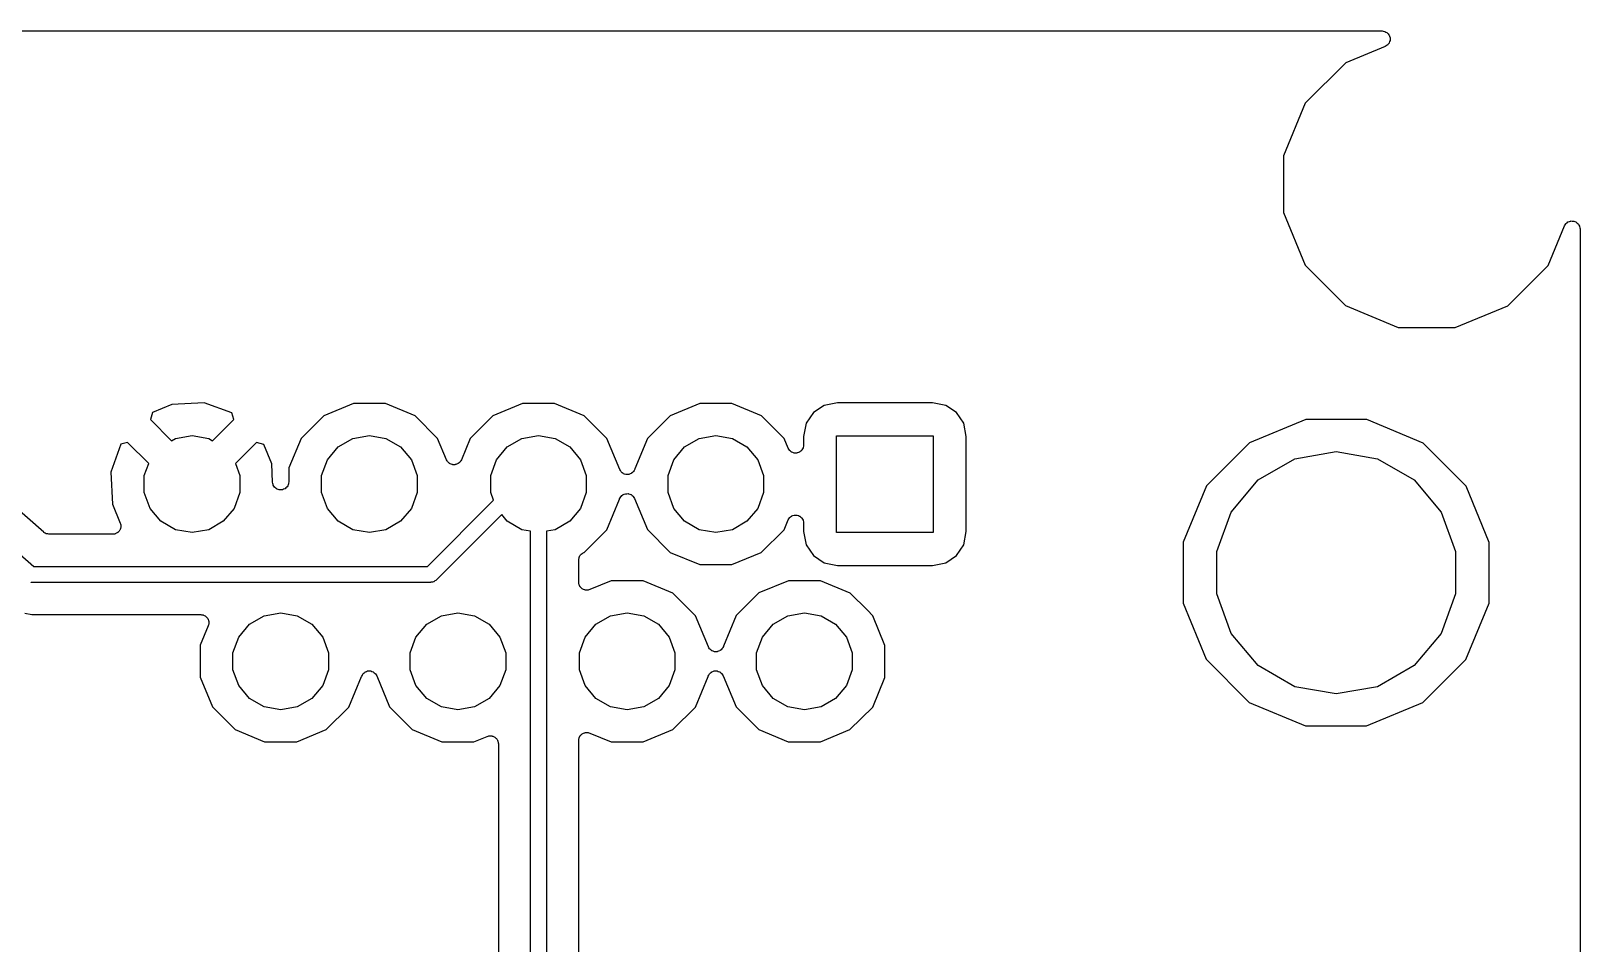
# Model space of a CAD drawing. Extents: x 150.6 to 199.4, y -149.4 to -50.6.
# Drawn here: x 175 to 199.42, y -64.96 to -50.58 of the extents above; entities that cross this region are included whole.
import ezdxf

# ---------------------------------------------------------------- set-up
doc = ezdxf.new("R2010")
doc.units = 0
doc.header["$MEASUREMENT"] = 0
doc.layers.add('BLACK', color=7, linetype='CONTINUOUS')

msp = doc.modelspace()

# ---------------------------------------------------------------- linework, layer by layer
at = {"layer": 'Black'}
for p, q in [((153.704, -50.583), (196.297, -50.583)), ((196.297, -50.583), (196.316, -50.5864)), ((196.316, -50.5864), (196.335, -50.5889)), ((196.335, -50.5889), (196.337, -50.5902)), ((196.337, -50.5902), (196.34, -50.5907)), ((196.34, -50.5907), (196.357, -50.6004)), ((196.357, -50.6004), (196.374, -50.6093)), ((196.374, -50.6093), (196.376, -50.6113)), ((196.376, -50.6113), (196.378, -50.6127)), ((196.378, -50.6127), (196.391, -50.6276)), ((196.394, -50.7883), (196.382, -50.8037)), ((196.391, -50.6276), (196.404, -50.6419)), ((196.407, -50.7735), (196.394, -50.7883)), ((196.404, -50.6419), (196.405, -50.6444)), ((196.405, -50.6444), (196.407, -50.6465)), ((196.407, -50.6465), (196.413, -50.6647)), ((196.408, -50.7709), (196.407, -50.7735)), ((196.409, -50.7687), (196.408, -50.7709)), ((196.415, -50.7503), (196.409, -50.7687)), ((196.413, -50.6647), (196.421, -50.6826)), ((196.422, -50.7321), (196.415, -50.7503)), ((196.421, -50.6826), (196.421, -50.6854)), ((196.421, -50.6854), (196.422, -50.6879)), ((196.422, -50.6879), (196.422, -50.7073)), ((196.422, -50.7073), (196.423, -50.7267)), ((196.423, -50.7267), (196.422, -50.7293)), ((196.422, -50.7293), (196.422, -50.7321)), ((196.345, -50.8274), (195.723, -51.0846)), ((196.362, -50.817), (196.345, -50.8274)), ((196.378, -50.8073), (196.362, -50.817)), ((196.38, -50.8052), (196.378, -50.8073)), ((196.382, -50.8037), (196.38, -50.8052)), ((195.723, -51.0846), (195.087, -51.7193)), ((195.087, -51.7193), (194.742, -52.5489)), ((194.742, -52.5489), (194.742, -53.4472)), ((194.742, -53.4472), (195.085, -54.2774)), ((198.913, -54.2807), (199.173, -53.6556)), ((199.173, -53.6556), (199.183, -53.6393)), ((199.183, -53.6393), (199.193, -53.6226)), ((199.193, -53.6226), (199.195, -53.6208)), ((199.195, -53.6208), (199.196, -53.6184)), ((199.196, -53.6184), (199.212, -53.6067)), ((199.212, -53.6067), (199.226, -53.5943)), ((199.226, -53.5943), (199.229, -53.5933)), ((199.229, -53.5933), (199.231, -53.5916)), ((199.231, -53.5916), (199.25, -53.5858)), ((199.25, -53.5858), (199.268, -53.5792)), ((199.268, -53.5792), (199.271, -53.5792)), ((199.271, -53.5792), (199.274, -53.5783)), ((199.274, -53.5783), (199.293, -53.5792)), ((199.293, -53.5792), (199.312, -53.5792)), ((199.312, -53.5792), (199.315, -53.5802)), ((199.315, -53.5802), (199.318, -53.5803)), ((199.318, -53.5803), (199.335, -53.5877)), ((199.335, -53.5877), (199.353, -53.5943)), ((199.353, -53.5943), (199.356, -53.5961)), ((199.356, -53.5961), (199.358, -53.5972)), ((199.358, -53.5972), (199.373, -53.6103)), ((199.373, -53.6103), (199.387, -53.6226)), ((199.387, -53.6226), (199.389, -53.6251)), ((199.389, -53.6251), (199.391, -53.627)), ((199.391, -53.627), (199.4, -53.6441)), ((199.4, -53.6441), (199.409, -53.6608)), ((199.409, -53.6608), (199.41, -53.6636)), ((199.41, -53.6636), (199.411, -53.6662)), ((199.411, -53.6662), (199.414, -53.6853)), ((199.414, -53.6853), (199.417, -53.7043)), ((199.417, -53.7043), (199.417, -146.297)), ((195.085, -54.2774), (195.719, -54.9131)), ((198.277, -54.9154), (198.913, -54.2807)), ((195.719, -54.9131), (196.549, -55.2576)), ((197.447, -55.2584), (198.277, -54.9154)), ((196.549, -55.2576), (197.447, -55.2584)), ((171.882, -56.2559), (175.047, -59.025)), ((176.913, -56.5975), (176.881, -56.7089)), ((177.22, -56.4704), (176.913, -56.5975)), ((177.728, -56.445), (177.22, -56.4704)), ((178.166, -56.6013), (177.728, -56.445)), ((178.197, -56.7089), (178.166, -56.6013)), ((180.081, -56.4558), (179.615, -56.6487)), ((180.587, -56.4562), (180.081, -56.4558)), ((181.053, -56.65), (180.587, -56.4562)), ((182.748, -56.4558), (182.282, -56.6487)), ((183.254, -56.4562), (182.748, -56.4558)), ((183.72, -56.65), (183.254, -56.4562)), ((185.542, -56.4558), (185.076, -56.6487)), ((186.048, -56.4562), (185.542, -56.4558)), ((186.514, -56.65), (186.048, -56.4562)), ((187.333, -56.5978), (187.22, -56.7658)), ((187.501, -56.4855), (187.333, -56.5978)), ((187.712, -56.4436), (187.501, -56.4855)), ((189.21, -56.4436), (187.712, -56.4436)), ((189.421, -56.4855), (189.21, -56.4436)), ((189.589, -56.5978), (189.421, -56.4855)), ((189.702, -56.7658), (189.589, -56.5978)), ((175.202, -58.4856), (173.323, -56.8414)), ((176.881, -56.7089), (177.215, -57.0431)), ((177.863, -57.0431), (178.197, -56.7089)), ((179.615, -56.6487), (179.257, -57.0057)), ((181.41, -57.0075), (181.053, -56.65)), ((182.282, -56.6487), (181.924, -57.0057)), ((184.077, -57.0075), (183.72, -56.65)), ((185.076, -56.6487), (184.718, -57.0057)), ((186.871, -57.0075), (186.514, -56.65)), ((187.22, -56.7658), (187.179, -56.9765)), ((189.743, -56.9765), (189.702, -56.7658)), ((195.095, -56.7096), (194.208, -57.0762)), ((196.055, -56.7104), (195.095, -56.7096)), ((196.942, -57.0785), (196.055, -56.7104)), ((176.414, -57.099), (176.258, -57.5372)), ((176.522, -57.0681), (176.414, -57.099)), ((176.855, -57.4016), (176.522, -57.0681)), ((177.215, -57.0431), (177.277, -57.0072)), ((177.277, -57.0072), (177.539, -56.9611)), ((177.539, -56.9611), (177.801, -57.0072)), ((177.801, -57.0072), (177.863, -57.0431)), ((178.556, -57.0681), (178.223, -57.4016)), ((178.668, -57.1), (178.556, -57.0681)), ((178.795, -57.4069), (178.668, -57.1)), ((179.257, -57.0057), (179.063, -57.4723)), ((179.841, -57.14), (180.071, -57.0072)), ((180.071, -57.0072), (180.333, -56.9611)), ((180.333, -56.9611), (180.595, -57.0072)), ((180.595, -57.0072), (180.825, -57.14)), ((181.549, -57.3433), (181.41, -57.0075)), ((181.924, -57.0057), (181.784, -57.3435)), ((182.508, -57.14), (182.738, -57.0072)), ((182.738, -57.0072), (183, -56.9611)), ((183, -56.9611), (183.262, -57.0072)), ((183.262, -57.0072), (183.492, -57.14)), ((184.28, -57.4978), (184.077, -57.0075)), ((184.718, -57.0057), (184.519, -57.4859)), ((185.302, -57.14), (185.532, -57.0072)), ((185.532, -57.0072), (185.794, -56.9611)), ((185.794, -56.9611), (186.056, -57.0072)), ((186.056, -57.0072), (186.286, -57.14)), ((186.934, -57.1598), (186.871, -57.0075)), ((187.175, -57.1304), (187.173, -57.1496)), ((187.179, -57.1113), (187.175, -57.1304)), ((187.179, -56.9765), (187.179, -57.1113)), ((187.699, -58.488), (187.699, -56.964)), ((187.699, -56.964), (189.223, -56.964)), ((189.223, -56.964), (189.223, -58.488)), ((189.743, -58.4755), (189.743, -56.9765)), ((194.208, -57.0762), (193.529, -57.7544)), ((197.62, -57.7579), (196.942, -57.0785)), ((179.58, -57.5932), (179.671, -57.3435)), ((179.671, -57.3435), (179.841, -57.14)), ((180.825, -57.14), (180.995, -57.3435)), ((180.995, -57.3435), (181.086, -57.5932)), ((181.558, -57.3573), (181.549, -57.3433)), ((181.566, -57.372), (181.558, -57.3573)), ((181.57, -57.3758), (181.566, -57.372)), ((181.573, -57.3805), (181.57, -57.3758)), ((181.586, -57.3906), (181.573, -57.3805)), ((181.76, -57.3807), (181.747, -57.3908)), ((181.763, -57.376), (181.76, -57.3807)), ((181.767, -57.3722), (181.763, -57.376)), ((181.775, -57.3575), (181.767, -57.3722)), ((181.784, -57.3435), (181.775, -57.3575)), ((182.247, -57.5932), (182.338, -57.3435)), ((182.338, -57.3435), (182.508, -57.14)), ((183.492, -57.14), (183.662, -57.3435)), ((183.662, -57.3435), (183.753, -57.5932)), ((185.041, -57.5932), (185.132, -57.3435)), ((185.132, -57.3435), (185.302, -57.14)), ((186.286, -57.14), (186.456, -57.3435)), ((186.456, -57.3435), (186.547, -57.5932)), ((186.945, -57.1761), (186.934, -57.1598)), ((186.954, -57.1929), (186.945, -57.1761)), ((186.956, -57.1947), (186.954, -57.1929)), ((186.958, -57.197), (186.956, -57.1947)), ((186.973, -57.2088), (186.958, -57.197)), ((186.988, -57.2213), (186.973, -57.2088)), ((186.991, -57.2222), (186.988, -57.2213)), ((186.993, -57.2239), (186.991, -57.2222)), ((187.011, -57.2297), (186.993, -57.2239)), ((187.03, -57.2364), (187.011, -57.2297)), ((187.032, -57.2364), (187.03, -57.2364)), ((187.035, -57.2372), (187.032, -57.2364)), ((187.054, -57.2364), (187.035, -57.2372)), ((187.074, -57.2364), (187.054, -57.2364)), ((187.076, -57.2354), (187.074, -57.2364)), ((187.079, -57.2353), (187.076, -57.2354)), ((187.097, -57.2279), (187.079, -57.2353)), ((187.115, -57.2213), (187.097, -57.2279)), ((187.117, -57.2195), (187.115, -57.2213)), ((187.12, -57.2185), (187.117, -57.2195)), ((187.134, -57.2054), (187.12, -57.2185)), ((187.149, -57.1929), (187.134, -57.2054)), ((187.15, -57.1905), (187.149, -57.1929)), ((187.152, -57.1887), (187.15, -57.1905)), ((187.161, -57.1715), (187.152, -57.1887)), ((187.171, -57.1547), (187.161, -57.1715)), ((187.173, -57.1496), (187.171, -57.152)), ((187.171, -57.152), (187.171, -57.1547)), ((194.344, -57.6581), (194.919, -57.326)), ((194.919, -57.326), (195.573, -57.2107)), ((195.573, -57.2107), (196.227, -57.326)), ((196.227, -57.326), (196.802, -57.6581)), ((176.258, -57.5372), (176.283, -58.0451)), ((176.786, -57.5932), (176.855, -57.4016)), ((176.786, -57.8588), (176.786, -57.5932)), ((178.223, -57.4016), (178.292, -57.5932)), ((178.292, -57.5932), (178.292, -57.8588)), ((178.809, -57.698), (178.795, -57.4069)), ((179.063, -57.4723), (179.063, -57.6918)), ((179.58, -57.8588), (179.58, -57.5932)), ((181.086, -57.5932), (181.086, -57.8588)), ((181.598, -57.4019), (181.586, -57.3906)), ((181.603, -57.404), (181.598, -57.4019)), ((181.608, -57.4074), (181.603, -57.404)), ((181.623, -57.4124), (181.608, -57.4074)), ((181.639, -57.4188), (181.623, -57.4124)), ((181.644, -57.419), (181.639, -57.4188)), ((181.65, -57.4207), (181.644, -57.419)), ((181.666, -57.42), (181.65, -57.4207)), ((181.683, -57.4207), (181.666, -57.42)), ((181.688, -57.4191), (181.683, -57.4207)), ((181.694, -57.4188), (181.688, -57.4191)), ((181.709, -57.4125), (181.694, -57.4188)), ((181.725, -57.4075), (181.709, -57.4125)), ((181.729, -57.4041), (181.725, -57.4075)), ((181.735, -57.402), (181.729, -57.4041)), ((181.747, -57.3908), (181.735, -57.402)), ((182.247, -57.8588), (182.247, -57.5932)), ((183.753, -57.5932), (183.753, -57.8588)), ((184.29, -57.5141), (184.28, -57.4978)), ((184.3, -57.5309), (184.29, -57.5141)), ((184.302, -57.5327), (184.3, -57.5309)), ((184.304, -57.5351), (184.302, -57.5327)), ((184.319, -57.5468), (184.304, -57.5351)), ((184.334, -57.5593), (184.319, -57.5468)), ((184.336, -57.5602), (184.334, -57.5593)), ((184.338, -57.5619), (184.336, -57.5602)), ((184.357, -57.5678), (184.338, -57.5619)), ((184.375, -57.5744), (184.357, -57.5678)), ((184.378, -57.5744), (184.375, -57.5744)), ((184.381, -57.5752), (184.378, -57.5744)), ((184.4, -57.5744), (184.381, -57.5752)), ((184.419, -57.5744), (184.4, -57.5744)), ((184.422, -57.5735), (184.419, -57.5744)), ((184.425, -57.5733), (184.422, -57.5735)), ((184.442, -57.566), (184.425, -57.5733)), ((184.461, -57.5594), (184.442, -57.566)), ((184.463, -57.5576), (184.461, -57.5594)), ((184.465, -57.5565), (184.463, -57.5576)), ((184.48, -57.5435), (184.465, -57.5565)), ((184.494, -57.5311), (184.48, -57.5435)), ((184.496, -57.5286), (184.494, -57.5311)), ((184.498, -57.5267), (184.496, -57.5286)), ((184.507, -57.5096), (184.498, -57.5267)), ((184.517, -57.4929), (184.507, -57.5096)), ((184.518, -57.4876), (184.517, -57.4901)), ((184.517, -57.4901), (184.517, -57.4929)), ((184.519, -57.4859), (184.518, -57.4876)), ((185.041, -57.8588), (185.041, -57.5932)), ((186.547, -57.5932), (186.547, -57.8588)), ((176.877, -58.1085), (176.786, -57.8588)), ((178.292, -57.8588), (178.201, -58.1085)), ((178.813, -57.7164), (178.809, -57.698)), ((178.817, -57.735), (178.813, -57.7164)), ((178.818, -57.7378), (178.817, -57.735)), ((178.819, -57.741), (178.818, -57.7378)), ((178.829, -57.7569), (178.819, -57.741)), ((178.839, -57.7732), (178.829, -57.7569)), ((178.841, -57.7753), (178.839, -57.7732)), ((178.843, -57.7781), (178.841, -57.7753)), ((178.858, -57.7894), (178.843, -57.7781)), ((178.872, -57.8016), (178.858, -57.7894)), ((178.875, -57.8027), (178.872, -57.8016)), ((178.878, -57.8047), (178.875, -57.8027)), ((178.896, -57.8102), (178.878, -57.8047)), ((178.914, -57.8167), (178.896, -57.8102)), ((178.917, -57.8167), (178.914, -57.8167)), ((178.92, -57.8177), (178.917, -57.8167)), ((178.939, -57.8167), (178.92, -57.8177)), ((178.958, -57.8167), (178.939, -57.8167)), ((178.961, -57.8156), (178.958, -57.8167)), ((178.964, -57.8155), (178.961, -57.8156)), ((178.982, -57.8081), (178.964, -57.8155)), ((178.999, -57.8017), (178.982, -57.8081)), ((179.002, -57.7996), (178.999, -57.8017)), ((179.005, -57.7983), (179.002, -57.7996)), ((179.019, -57.7855), (179.005, -57.7983)), ((179.033, -57.7734), (179.019, -57.7855)), ((179.035, -57.7705), (179.033, -57.7734)), ((179.037, -57.7683), (179.035, -57.7705)), ((179.046, -57.7515), (179.037, -57.7683)), ((179.055, -57.7352), (179.046, -57.7515)), ((179.056, -57.732), (179.055, -57.7352)), ((179.057, -57.7291), (179.056, -57.732)), ((179.06, -57.7104), (179.057, -57.7291)), ((179.063, -57.6918), (179.06, -57.7104)), ((179.671, -58.1085), (179.58, -57.8588)), ((181.086, -57.8588), (180.995, -58.1085)), ((182.291, -57.9818), (182.247, -57.8588)), ((183.753, -57.8588), (183.662, -58.1085)), ((185.132, -58.1085), (185.041, -57.8588)), ((186.547, -57.8588), (186.456, -58.1085)), ((193.529, -57.7544), (193.16, -58.6409)), ((193.917, -58.1669), (194.344, -57.6581)), ((196.802, -57.6581), (197.229, -58.1669)), ((197.986, -58.6451), (197.62, -57.7579)), ((176.283, -58.0451), (176.406, -58.3414)), ((177.047, -58.312), (176.877, -58.1085)), ((178.201, -58.1085), (178.031, -58.312)), ((179.841, -58.312), (179.671, -58.1085)), ((180.995, -58.1085), (180.825, -58.312)), ((181.248, -59.025), (182.291, -57.9818)), ((183.662, -58.1085), (183.492, -58.312)), ((184.076, -58.4463), (184.275, -57.9661)), ((184.275, -57.9661), (184.276, -57.9644)), ((184.276, -57.9644), (184.277, -57.9619)), ((184.277, -57.9591), (184.287, -57.9424)), ((184.277, -57.9619), (184.277, -57.9591)), ((184.287, -57.9424), (184.296, -57.9253)), ((184.296, -57.9253), (184.298, -57.9234)), ((184.298, -57.9234), (184.3, -57.9209)), ((184.3, -57.9209), (184.314, -57.9085)), ((184.314, -57.9085), (184.329, -57.8955)), ((184.329, -57.8955), (184.331, -57.8944)), ((184.331, -57.8944), (184.333, -57.8926)), ((184.333, -57.8926), (184.352, -57.886)), ((184.352, -57.886), (184.369, -57.8787)), ((184.369, -57.8787), (184.372, -57.8785)), ((184.372, -57.8785), (184.375, -57.8776)), ((184.375, -57.8776), (184.394, -57.8776)), ((184.394, -57.8776), (184.413, -57.8768)), ((184.413, -57.8768), (184.416, -57.8776)), ((184.416, -57.8776), (184.419, -57.8776)), ((184.419, -57.8776), (184.437, -57.8842)), ((184.437, -57.8842), (184.456, -57.8901)), ((184.456, -57.8901), (184.458, -57.8918)), ((184.458, -57.8918), (184.46, -57.8927)), ((184.46, -57.8927), (184.475, -57.9052)), ((184.475, -57.9052), (184.49, -57.9169)), ((184.49, -57.9169), (184.492, -57.9193)), ((184.492, -57.9193), (184.494, -57.9211)), ((184.494, -57.9211), (184.504, -57.9379)), ((184.504, -57.9379), (184.514, -57.9542)), ((184.514, -57.9542), (184.717, -58.4445)), ((185.302, -58.312), (185.132, -58.1085)), ((186.456, -58.1085), (186.286, -58.312)), ((176.406, -58.3414), (176.409, -58.3549)), ((176.409, -58.3549), (176.414, -58.3679)), ((177.277, -58.4448), (177.047, -58.312)), ((178.031, -58.312), (177.801, -58.4448)), ((180.071, -58.4448), (179.841, -58.312)), ((180.825, -58.312), (180.595, -58.4448)), ((182.42, -58.2067), (181.388, -59.2384)), ((182.508, -58.312), (182.42, -58.2067)), ((182.738, -58.4448), (182.508, -58.312)), ((183.492, -58.312), (183.262, -58.4448)), ((185.532, -58.4448), (185.302, -58.312)), ((186.286, -58.312), (186.056, -58.4448)), ((186.87, -58.4463), (186.934, -58.2916)), ((186.934, -58.2916), (186.945, -58.2754)), ((186.945, -58.2754), (186.954, -58.2587)), ((186.954, -58.2587), (186.956, -58.2569)), ((186.956, -58.2569), (186.958, -58.2544)), ((186.958, -58.2544), (186.973, -58.2427)), ((186.973, -58.2427), (186.988, -58.2303)), ((186.988, -58.2303), (186.991, -58.2294)), ((186.991, -58.2294), (186.993, -58.2276)), ((186.993, -58.2276), (187.011, -58.2218)), ((187.011, -58.2218), (187.03, -58.2153)), ((187.03, -58.2153), (187.032, -58.2153)), ((187.032, -58.2153), (187.035, -58.2144)), ((187.035, -58.2144), (187.054, -58.2153)), ((187.054, -58.2153), (187.074, -58.2153)), ((187.074, -58.2153), (187.076, -58.2162)), ((187.076, -58.2162), (187.079, -58.2164)), ((187.079, -58.2164), (187.097, -58.2237)), ((187.097, -58.2237), (187.115, -58.2303)), ((187.115, -58.2303), (187.117, -58.2322)), ((187.117, -58.2322), (187.12, -58.2333)), ((187.12, -58.2333), (187.134, -58.2463)), ((187.134, -58.2463), (187.149, -58.2587)), ((187.149, -58.2587), (187.15, -58.2612)), ((187.15, -58.2612), (187.152, -58.2631)), ((187.152, -58.2631), (187.161, -58.2802)), ((187.161, -58.2802), (187.171, -58.2969)), ((187.171, -58.2969), (187.171, -58.2997)), ((187.171, -58.2997), (187.173, -58.3022)), ((187.173, -58.3022), (187.175, -58.3214)), ((187.175, -58.3214), (187.179, -58.3403)), ((187.179, -58.3403), (187.179, -58.4755)), ((193.69, -58.7909), (193.917, -58.1669)), ((197.229, -58.1669), (197.456, -58.7909)), ((175.203, -58.4863), (175.202, -58.4856)), ((175.204, -58.4873), (175.203, -58.4863)), ((175.222, -58.4977), (175.204, -58.4873)), ((175.24, -58.5084), (175.222, -58.4977)), ((175.241, -58.5087), (175.24, -58.5084)), ((175.242, -58.5093), (175.241, -58.5087)), ((175.263, -58.5129), (175.242, -58.5093)), ((175.283, -58.517), (175.263, -58.5129)), ((175.284, -58.5168), (175.283, -58.517)), ((175.286, -58.517), (175.284, -58.5168)), ((176.289, -58.517), (175.286, -58.517)), ((176.302, -58.5146), (176.289, -58.517)), ((176.316, -58.514), (176.302, -58.5146)), ((176.324, -58.5108), (176.316, -58.514)), ((176.332, -58.5093), (176.324, -58.5108)), ((176.344, -58.5024), (176.332, -58.5093)), ((176.357, -58.4971), (176.344, -58.5024)), ((176.363, -58.4915), (176.357, -58.4971)), ((176.37, -58.4873), (176.363, -58.4915)), ((176.379, -58.4767), (176.37, -58.4873)), ((176.39, -58.4673), (176.379, -58.4767)), ((176.393, -58.4599), (176.39, -58.4673)), ((176.399, -58.4535), (176.393, -58.4599)), ((176.404, -58.4405), (176.399, -58.4535)), ((176.41, -58.4282), (176.404, -58.4405)), ((176.411, -58.4199), (176.41, -58.4282)), ((176.414, -58.4121), (176.411, -58.4199)), ((176.414, -58.3679), (176.414, -58.3763)), ((176.414, -58.3763), (176.416, -58.3845)), ((176.416, -58.3845), (176.414, -58.3982)), ((176.414, -58.3982), (176.414, -58.4121)), ((177.539, -58.4909), (177.277, -58.4448)), ((177.801, -58.4448), (177.539, -58.4909)), ((180.333, -58.4909), (180.071, -58.4448)), ((180.595, -58.4448), (180.333, -58.4909)), ((182.875, -58.4689), (182.738, -58.4448)), ((182.875, -65.6), (182.875, -58.4689)), ((183.262, -58.4448), (183.125, -58.4689)), ((183.125, -58.4689), (183.125, -65.5511)), ((183.718, -58.8033), (184.076, -58.4463)), ((184.717, -58.4445), (185.074, -58.802)), ((185.794, -58.4909), (185.532, -58.4448)), ((186.056, -58.4448), (185.794, -58.4909)), ((186.512, -58.8033), (186.87, -58.4463)), ((187.179, -58.4755), (187.22, -58.6862)), ((189.223, -58.488), (187.699, -58.488)), ((189.702, -58.6862), (189.743, -58.4755)), ((183.656, -58.8538), (183.663, -58.8419)), ((183.663, -58.8419), (183.669, -58.8365)), ((183.669, -58.8365), (183.674, -58.8298)), ((183.674, -58.8298), (183.686, -58.8224)), ((183.686, -58.8224), (183.696, -58.8135)), ((183.696, -58.8135), (183.704, -58.8107)), ((183.704, -58.8107), (183.712, -58.8062)), ((183.712, -58.8062), (183.718, -58.8033)), ((185.074, -58.802), (185.54, -58.9958)), ((186.046, -58.9962), (186.512, -58.8033)), ((187.22, -58.6862), (187.333, -58.8542)), ((189.589, -58.8542), (189.702, -58.6862)), ((193.16, -58.6409), (193.16, -59.6009)), ((193.69, -59.4551), (193.69, -58.7909)), ((197.456, -58.7909), (197.456, -59.4551)), ((197.986, -59.6051), (197.986, -58.6451)), ((175.047, -59.025), (181.248, -59.025)), ((183.633, -58.9235), (183.634, -58.9152)), ((183.633, -59.2716), (183.633, -58.9235)), ((183.634, -58.9068), (183.638, -58.8937)), ((183.634, -58.9152), (183.634, -58.9068)), ((183.638, -58.8937), (183.641, -58.8801)), ((183.641, -58.8801), (183.645, -58.8728)), ((183.645, -58.8728), (183.647, -58.8648)), ((183.647, -58.8648), (183.656, -58.8538)), ((185.54, -58.9958), (186.046, -58.9962)), ((187.333, -58.8542), (187.501, -58.9665)), ((187.501, -58.9665), (187.712, -59.0084)), ((187.712, -59.0084), (189.21, -59.0084)), ((189.21, -59.0084), (189.421, -58.9665)), ((189.421, -58.9665), (189.589, -58.8542)), ((175, -59.275), (174.999, -59.2748)), ((181.3, -59.275), (175, -59.275)), ((181.305, -59.274), (181.3, -59.275)), ((181.311, -59.2745), (181.305, -59.274)), ((181.327, -59.2703), (181.311, -59.2745)), ((181.343, -59.2675), (181.327, -59.2703)), ((181.348, -59.2647), (181.343, -59.2675)), ((181.353, -59.2633), (181.348, -59.2647)), ((181.366, -59.2539), (181.353, -59.2633)), ((181.38, -59.2458), (181.366, -59.2539)), ((181.384, -59.2415), (181.38, -59.2458)), ((181.388, -59.2384), (181.384, -59.2415)), ((183.635, -59.2852), (183.633, -59.2716)), ((183.636, -59.299), (183.635, -59.2852)), ((183.639, -59.3068), (183.636, -59.299)), ((183.641, -59.3151), (183.639, -59.3068)), ((183.648, -59.327), (183.641, -59.3151)), ((183.653, -59.3398), (183.648, -59.327)), ((184.145, -59.2498), (183.808, -59.389)), ((184.651, -59.2502), (184.145, -59.2498)), ((185.117, -59.444), (184.651, -59.2502)), ((186.939, -59.2498), (186.473, -59.4427)), ((187.445, -59.2502), (186.939, -59.2498)), ((187.911, -59.444), (187.445, -59.2502)), ((183.659, -59.346), (183.653, -59.3398)), ((183.663, -59.3533), (183.659, -59.346)), ((183.673, -59.3622), (183.663, -59.3533)), ((183.683, -59.3723), (183.673, -59.3622)), ((183.69, -59.3762), (183.683, -59.3723)), ((183.696, -59.3816), (183.69, -59.3762)), ((183.709, -59.3864), (183.696, -59.3816)), ((183.722, -59.3927), (183.709, -59.3864)), ((183.73, -59.3938), (183.722, -59.3927)), ((183.738, -59.3967), (183.73, -59.3938)), ((183.752, -59.3967), (183.738, -59.3967)), ((183.765, -59.3985), (183.752, -59.3967)), ((183.774, -59.3967), (183.765, -59.3985)), ((183.782, -59.3967), (183.774, -59.3967)), ((183.795, -59.392), (183.782, -59.3967)), ((183.808, -59.389), (183.795, -59.392)), ((185.474, -59.8015), (185.117, -59.444)), ((186.473, -59.4427), (186.115, -59.7997)), ((188.183, -59.7157), (187.911, -59.444)), ((193.917, -60.0791), (193.69, -59.4551)), ((197.456, -59.4551), (197.229, -60.0791)), ((174.904, -59.7614), (175.013, -59.783)), ((175.013, -59.783), (177.677, -59.783)), ((177.677, -59.783), (177.69, -59.7854)), ((177.69, -59.7854), (177.704, -59.786)), ((177.704, -59.786), (177.712, -59.7892)), ((177.712, -59.7892), (177.72, -59.7907)), ((177.72, -59.7907), (177.732, -59.7976)), ((177.732, -59.7976), (177.745, -59.8029)), ((177.745, -59.8029), (177.751, -59.8086)), ((177.751, -59.8086), (177.758, -59.8127)), ((177.758, -59.8127), (177.767, -59.8234)), ((178.444, -59.934), (178.674, -59.8012)), ((178.674, -59.8012), (178.936, -59.7551)), ((178.936, -59.7551), (179.198, -59.8012)), ((179.198, -59.8012), (179.428, -59.934)), ((181.238, -59.934), (181.468, -59.8012)), ((181.468, -59.8012), (181.73, -59.7551)), ((181.73, -59.7551), (181.992, -59.8012)), ((181.992, -59.8012), (182.222, -59.934)), ((183.905, -59.934), (184.135, -59.8012)), ((184.135, -59.8012), (184.397, -59.7551)), ((184.397, -59.7551), (184.659, -59.8012)), ((184.659, -59.8012), (184.889, -59.934)), ((185.677, -60.2918), (185.474, -59.8015)), ((186.115, -59.7997), (185.916, -60.2799)), ((186.699, -59.934), (186.929, -59.8012)), ((186.929, -59.8012), (187.191, -59.7551)), ((187.191, -59.7551), (187.453, -59.8012)), ((187.453, -59.8012), (187.683, -59.934)), ((188.268, -59.8015), (188.183, -59.7157)), ((188.461, -60.2685), (188.268, -59.8015)), ((193.16, -59.6009), (193.526, -60.4881)), ((197.617, -60.4916), (197.986, -59.6051)), ((177.794, -59.9587), (177.666, -60.2663)), ((177.767, -59.8234), (177.777, -59.8328)), ((177.777, -59.8328), (177.781, -59.8401)), ((177.781, -59.8401), (177.787, -59.8465)), ((177.787, -59.8465), (177.791, -59.8596)), ((177.791, -59.8596), (177.798, -59.8719)), ((177.797, -59.9451), (177.794, -59.9587)), ((177.802, -59.9321), (177.797, -59.9451)), ((177.798, -59.8719), (177.799, -59.8801)), ((177.799, -59.8801), (177.802, -59.8879)), ((177.802, -59.8879), (177.802, -59.9019)), ((177.802, -59.9019), (177.804, -59.9156)), ((177.804, -59.9156), (177.802, -59.9237)), ((177.802, -59.9237), (177.802, -59.9321)), ((178.274, -60.1375), (178.444, -59.934)), ((179.428, -59.934), (179.598, -60.1375)), ((181.068, -60.1375), (181.238, -59.934)), ((182.222, -59.934), (182.392, -60.1375)), ((183.735, -60.1375), (183.905, -59.934)), ((184.889, -59.934), (185.059, -60.1375)), ((186.529, -60.1375), (186.699, -59.934)), ((187.683, -59.934), (187.853, -60.1375)), ((177.666, -60.2663), (177.666, -60.7715)), ((178.183, -60.3872), (178.274, -60.1375)), ((179.598, -60.1375), (179.689, -60.3872)), ((180.977, -60.3872), (181.068, -60.1375)), ((182.392, -60.1375), (182.483, -60.3872)), ((183.644, -60.3872), (183.735, -60.1375)), ((185.059, -60.1375), (185.15, -60.3872)), ((185.687, -60.3081), (185.677, -60.2918)), ((185.697, -60.3249), (185.687, -60.3081)), ((185.904, -60.3036), (185.895, -60.3207)), ((185.914, -60.2869), (185.904, -60.3036)), ((185.915, -60.2816), (185.914, -60.2841)), ((185.914, -60.2841), (185.914, -60.2869)), ((185.916, -60.2799), (185.915, -60.2816)), ((186.438, -60.3872), (186.529, -60.1375)), ((187.853, -60.1375), (187.944, -60.3872)), ((188.461, -60.7737), (188.461, -60.2685)), ((194.344, -60.5879), (193.917, -60.0791)), ((197.229, -60.0791), (196.802, -60.5879)), ((178.183, -60.6528), (178.183, -60.3872)), ((179.689, -60.3872), (179.689, -60.6528)), ((180.977, -60.6528), (180.977, -60.3872)), ((182.483, -60.3872), (182.483, -60.6528)), ((183.644, -60.6528), (183.644, -60.3872)), ((185.15, -60.3872), (185.15, -60.6528)), ((185.699, -60.3267), (185.697, -60.3249)), ((185.701, -60.3291), (185.699, -60.3267)), ((185.716, -60.3408), (185.701, -60.3291)), ((185.731, -60.3533), (185.716, -60.3408)), ((185.733, -60.3542), (185.731, -60.3533)), ((185.736, -60.3559), (185.733, -60.3542)), ((185.754, -60.3618), (185.736, -60.3559)), ((185.772, -60.3684), (185.754, -60.3618)), ((185.775, -60.3684), (185.772, -60.3684)), ((185.778, -60.3692), (185.775, -60.3684)), ((185.797, -60.3684), (185.778, -60.3692)), ((185.816, -60.3684), (185.797, -60.3684)), ((185.819, -60.3675), (185.816, -60.3684)), ((185.822, -60.3673), (185.819, -60.3675)), ((185.839, -60.36), (185.822, -60.3673)), ((185.858, -60.3534), (185.839, -60.36)), ((185.86, -60.3516), (185.858, -60.3534)), ((185.862, -60.3505), (185.86, -60.3516)), ((185.877, -60.3375), (185.862, -60.3505)), ((185.891, -60.325), (185.877, -60.3375)), ((185.893, -60.3226), (185.891, -60.325)), ((185.895, -60.3207), (185.893, -60.3226)), ((186.438, -60.6528), (186.438, -60.3872)), ((187.944, -60.3872), (187.944, -60.6528)), ((193.526, -60.4881), (194.204, -61.1674)), ((196.938, -61.1698), (197.617, -60.4916)), ((177.666, -60.7715), (177.859, -61.2385)), ((178.274, -60.9025), (178.183, -60.6528)), ((179.689, -60.6528), (179.598, -60.9025)), ((180.012, -61.2403), (180.211, -60.7601)), ((180.211, -60.7601), (180.212, -60.7584)), ((180.212, -60.7584), (180.213, -60.7559)), ((180.213, -60.7531), (180.223, -60.7364)), ((180.213, -60.7559), (180.213, -60.7531)), ((180.223, -60.7364), (180.232, -60.7193)), ((180.232, -60.7193), (180.234, -60.7174)), ((180.234, -60.7174), (180.236, -60.7149)), ((180.236, -60.7149), (180.25, -60.7025)), ((180.25, -60.7025), (180.265, -60.6895)), ((180.265, -60.6895), (180.267, -60.6884)), ((180.267, -60.6884), (180.269, -60.6866)), ((180.269, -60.6866), (180.288, -60.68)), ((180.288, -60.68), (180.305, -60.6726)), ((180.305, -60.6726), (180.308, -60.6725)), ((180.308, -60.6725), (180.311, -60.6716)), ((180.311, -60.6716), (180.33, -60.6716)), ((180.33, -60.6716), (180.349, -60.6708)), ((180.349, -60.6708), (180.352, -60.6716)), ((180.352, -60.6716), (180.355, -60.6716)), ((180.355, -60.6716), (180.373, -60.6782)), ((180.373, -60.6782), (180.391, -60.6841)), ((180.391, -60.6841), (180.394, -60.6858)), ((180.394, -60.6858), (180.396, -60.6867)), ((180.396, -60.6867), (180.411, -60.6992)), ((180.411, -60.6992), (180.426, -60.7109)), ((180.426, -60.7109), (180.428, -60.7133)), ((180.428, -60.7133), (180.43, -60.7151)), ((180.43, -60.7151), (180.44, -60.7319)), ((180.44, -60.7319), (180.45, -60.7482)), ((180.45, -60.7482), (180.653, -61.2385)), ((181.068, -60.9025), (180.977, -60.6528)), ((182.483, -60.6528), (182.392, -60.9025)), ((183.735, -60.9025), (183.644, -60.6528)), ((185.15, -60.6528), (185.059, -60.9025)), ((185.473, -61.2403), (185.672, -60.7601)), ((185.672, -60.7601), (185.673, -60.7584)), ((185.673, -60.7584), (185.674, -60.7559)), ((185.674, -60.7531), (185.684, -60.7364)), ((185.674, -60.7559), (185.674, -60.7531)), ((185.684, -60.7364), (185.693, -60.7193)), ((185.693, -60.7193), (185.695, -60.7174)), ((185.695, -60.7174), (185.697, -60.7149)), ((185.697, -60.7149), (185.711, -60.7025)), ((185.711, -60.7025), (185.726, -60.6895)), ((185.726, -60.6895), (185.728, -60.6884)), ((185.728, -60.6884), (185.73, -60.6866)), ((185.73, -60.6866), (185.749, -60.68)), ((185.749, -60.68), (185.766, -60.6726)), ((185.766, -60.6726), (185.769, -60.6725)), ((185.769, -60.6725), (185.772, -60.6716)), ((185.772, -60.6716), (185.791, -60.6716)), ((185.791, -60.6716), (185.81, -60.6708)), ((185.81, -60.6708), (185.813, -60.6716)), ((185.813, -60.6716), (185.816, -60.6716)), ((185.816, -60.6716), (185.834, -60.6782)), ((185.834, -60.6782), (185.852, -60.6841)), ((185.852, -60.6841), (185.855, -60.6858)), ((185.855, -60.6858), (185.857, -60.6867)), ((185.857, -60.6867), (185.872, -60.6992)), ((185.872, -60.6992), (185.887, -60.7109)), ((185.887, -60.7109), (185.889, -60.7133)), ((185.889, -60.7133), (185.891, -60.7151)), ((185.891, -60.7151), (185.901, -60.7319)), ((185.901, -60.7319), (185.911, -60.7482)), ((185.911, -60.7482), (186.114, -61.2385)), ((186.529, -60.9025), (186.438, -60.6528)), ((187.944, -60.6528), (187.853, -60.9025)), ((188.267, -61.2403), (188.461, -60.7737)), ((194.919, -60.92), (194.344, -60.5879)), ((196.802, -60.5879), (196.227, -60.92)), ((178.444, -61.106), (178.274, -60.9025)), ((179.598, -60.9025), (179.428, -61.106)), ((181.238, -61.106), (181.068, -60.9025)), ((182.392, -60.9025), (182.222, -61.106)), ((183.905, -61.106), (183.735, -60.9025)), ((185.059, -60.9025), (184.889, -61.106)), ((186.699, -61.106), (186.529, -60.9025)), ((187.853, -60.9025), (187.683, -61.106)), ((195.573, -61.0353), (194.919, -60.92)), ((196.227, -60.92), (195.573, -61.0353)), ((177.859, -61.2385), (178.216, -61.596)), ((178.674, -61.2388), (178.444, -61.106)), ((178.936, -61.2849), (178.674, -61.2388)), ((179.198, -61.2388), (178.936, -61.2849)), ((179.428, -61.106), (179.198, -61.2388)), ((179.654, -61.5973), (180.012, -61.2403)), ((180.653, -61.2385), (181.01, -61.596)), ((181.468, -61.2388), (181.238, -61.106)), ((181.73, -61.2849), (181.468, -61.2388)), ((181.992, -61.2388), (181.73, -61.2849)), ((182.222, -61.106), (181.992, -61.2388)), ((184.135, -61.2388), (183.905, -61.106)), ((184.397, -61.2849), (184.135, -61.2388)), ((184.659, -61.2388), (184.397, -61.2849)), ((184.889, -61.106), (184.659, -61.2388)), ((185.115, -61.5973), (185.473, -61.2403)), ((186.114, -61.2385), (186.471, -61.596)), ((186.929, -61.2388), (186.699, -61.106)), ((187.191, -61.2849), (186.929, -61.2388)), ((187.453, -61.2388), (187.191, -61.2849)), ((187.683, -61.106), (187.453, -61.2388)), ((187.909, -61.5973), (188.267, -61.2403)), ((194.204, -61.1674), (195.091, -61.5356)), ((196.051, -61.5364), (196.938, -61.1698)), ((178.216, -61.596), (178.682, -61.7898)), ((179.188, -61.7902), (179.654, -61.5973)), ((181.01, -61.596), (181.476, -61.7898)), ((181.982, -61.7902), (182.192, -61.7035)), ((182.192, -61.7035), (182.205, -61.7005)), ((182.205, -61.7005), (182.218, -61.6958)), ((182.218, -61.6958), (182.226, -61.6958)), ((182.226, -61.6958), (182.235, -61.6939)), ((182.235, -61.6939), (182.248, -61.6958)), ((182.248, -61.6958), (182.262, -61.6958)), ((182.262, -61.6958), (182.27, -61.6986)), ((182.27, -61.6986), (182.278, -61.6997)), ((182.278, -61.6997), (182.291, -61.7061)), ((182.291, -61.7061), (182.303, -61.7108)), ((182.303, -61.7108), (182.31, -61.7162)), ((182.31, -61.7162), (182.317, -61.7201)), ((182.317, -61.7201), (182.327, -61.7303)), ((182.327, -61.7303), (182.337, -61.7392)), ((182.337, -61.7392), (182.341, -61.7465)), ((182.341, -61.7465), (182.347, -61.7527)), ((182.347, -61.7527), (182.352, -61.7654)), ((182.352, -61.7654), (182.359, -61.7774)), ((183.633, -61.7681), (183.635, -61.7544)), ((183.633, -65.3029), (183.633, -61.7681)), ((183.635, -61.7544), (183.636, -61.7405)), ((183.636, -61.7405), (183.639, -61.7329)), ((183.639, -61.7329), (183.641, -61.7247)), ((183.641, -61.7247), (183.648, -61.7127)), ((183.648, -61.7127), (183.653, -61.6998)), ((183.653, -61.6998), (183.659, -61.6937)), ((183.659, -61.6937), (183.663, -61.6865)), ((183.663, -61.6865), (183.673, -61.6776)), ((183.673, -61.6776), (183.683, -61.6673)), ((183.683, -61.6673), (183.69, -61.6635)), ((183.69, -61.6635), (183.696, -61.6582)), ((183.696, -61.6582), (183.71, -61.6534)), ((183.71, -61.6534), (183.722, -61.647)), ((183.722, -61.647), (183.73, -61.6459)), ((183.73, -61.6459), (183.738, -61.6431)), ((183.738, -61.6431), (183.752, -61.6431)), ((183.752, -61.6431), (183.766, -61.6413)), ((183.766, -61.6413), (183.774, -61.6431)), ((183.774, -61.6431), (183.782, -61.6431)), ((183.782, -61.6431), (183.795, -61.6478)), ((183.795, -61.6478), (183.809, -61.6509)), ((183.809, -61.6509), (184.143, -61.7898)), ((184.649, -61.7902), (185.115, -61.5973)), ((186.471, -61.596), (186.937, -61.7898)), ((187.443, -61.7902), (187.909, -61.5973)), ((195.091, -61.5356), (196.051, -61.5364)), ((178.682, -61.7898), (179.188, -61.7902)), ((181.476, -61.7898), (181.982, -61.7902)), ((182.359, -61.7774), (182.361, -61.7857)), ((182.361, -61.7857), (182.364, -61.7934)), ((182.364, -61.7934), (182.365, -61.8072)), ((182.365, -61.8072), (182.367, -61.8208)), ((182.367, -61.8208), (182.367, -65.5875)), ((184.143, -61.7898), (184.649, -61.7902)), ((186.937, -61.7898), (187.443, -61.7902))]:
    msp.add_line(p, q, dxfattribs=at)

doc.saveas('drawing.dxf')
